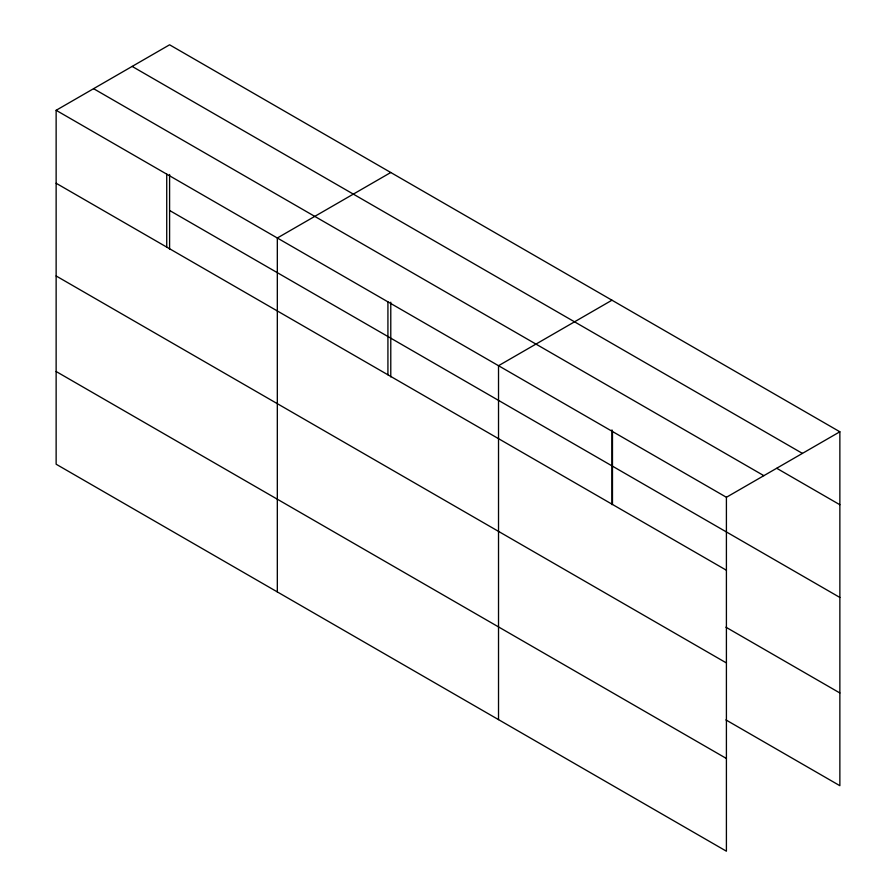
<?xml version="1.0" encoding="UTF-8"?>
<svg xmlns="http://www.w3.org/2000/svg" width="896" height="896" viewBox="0 0 896 896"><rect width="100%" height="100%" fill="white"/><g stroke="black" fill="none" stroke-linecap="round" stroke-linejoin="round"><path stroke-width="1.34" d="M169.59 249.234L169.59 174.496M390.779 302.198L390.779 376.936M611.968 429.901L611.968 504.65M726.41 662.95L726.41 497.28L56.134 110.298L56.134 464.218L726.41 851.2L726.41 662.95L56.134 275.968M725.917 719.914L839.866 785.702L839.866 431.782L169.59 44.8L56.134 110.298M390.779 172.502L277.323 238L277.323 591.92M611.968 300.205L498.523 365.714L498.523 719.622M726.41 497.28L839.866 431.782M132.149 66.416L802.424 453.398M776.832 468.339L839.866 504.739M93.576 88.682L763.851 475.664M169.59 210.47L839.866 597.453M56.134 183.254L726.41 570.237M725.917 627.2L839.866 692.978M56.134 371.504L726.41 758.486M612.472 431.502L612.472 504.448M387.923 301.862L387.923 374.808M166.734 174.149L166.734 247.106"/></g></svg>
